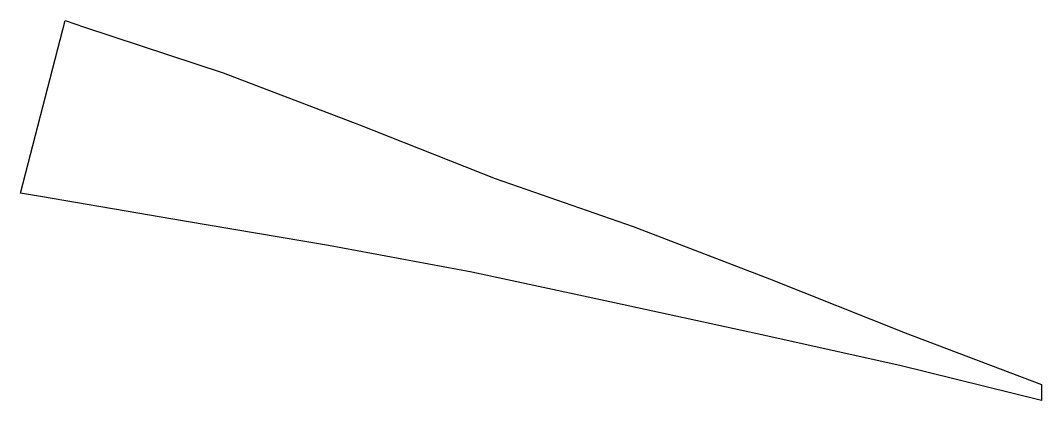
# Model space of a CAD drawing. Header units: metres. Extents: x 966.7 to 1015.7, y -0.4 to 17.9.
import ezdxf

# ---------------------------------------------------------------- set-up
doc = ezdxf.new("R2010")
doc.units = ezdxf.units.M
doc.layers.add('PART', color=7, linetype='Continuous')

msp = doc.modelspace()

# ---------------------------------------------------------------- linework, layer by layer
at = {"layer": 'PART'}
msp.add_lwpolyline([(1015.721, -0.381), (1008.925, 1.307), (1002.085, 2.816), (995.239, 4.301), (988.393, 5.779), (981.507, 7.063), (974.6, 8.226), (967.696, 9.41), (966.737, 9.559), (968.883, 17.852), (969.803, 17.521), (976.457, 15.332), (983.001, 12.844), (989.512, 10.27), (996.128, 7.971), (1002.662, 5.452), (1009.175, 2.874), (1015.721, 0.382), (1015.721, -0.381)], close=True, dxfattribs=at)

doc.saveas('drawing.dxf')
